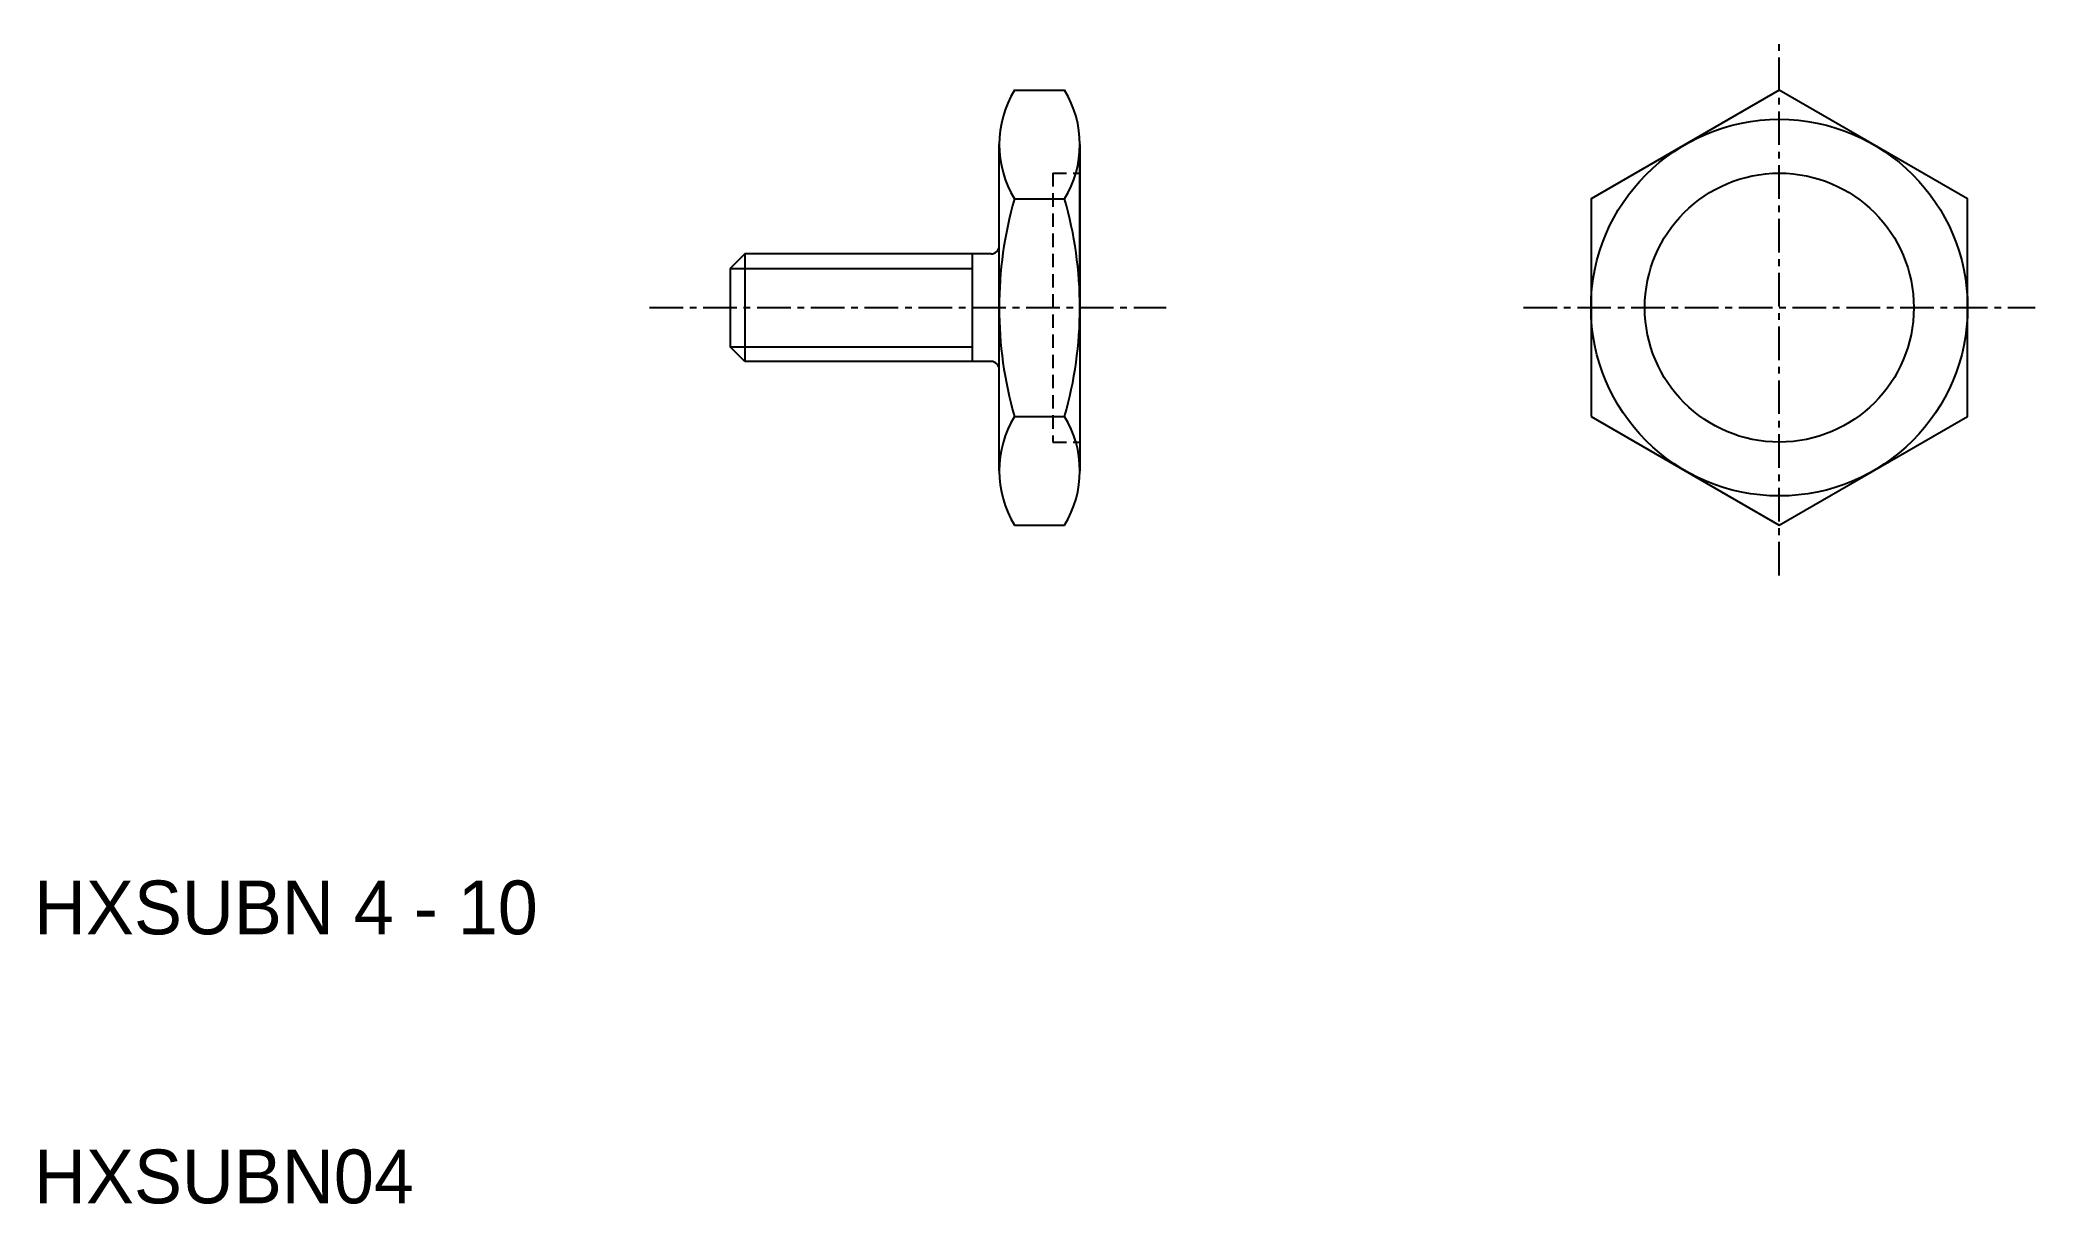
# Model space of a CAD drawing. Extents: x 15.4 to 89.6, y 77.8 to 121.1.
import ezdxf

# ---------------------------------------------------------------- set-up
doc = ezdxf.new("R2010")
doc.units = 0
doc.linetypes.add('CENTER', pattern=[2, 1.25, -0.25, 0.25, -0.25])
doc.linetypes.add('DASHED', pattern=[0.75, 0.5, -0.25])
doc.layers.get('0').update_dxf_attribs({"linetype": 'CONTINUOUS'})
doc.layers.add('CENTER', color=1, linetype='CENTER')

msp = doc.modelspace()

# ---------------------------------------------------------------- linework, layer by layer
at = {"color": 7, "linetype": 'CONTINUOUS'}
for p, q in [((51.634, 119.207), (53.501, 119.207)), ((51.067, 105.062), (51.067, 117.187)), ((54.067, 111.125), (54.067, 117.187)), ((54.067, 117.187), (54.067, 105.062)), ((51.634, 115.166), (53.501, 115.166)), ((41.609, 113.125), (41.067, 112.583)), ((50.767, 113.125), (41.609, 113.125)), ((41.609, 113.125), (41.609, 109.125)), ((50.067, 113.125), (50.067, 109.125)), ((41.067, 112.583), (41.067, 109.666)), ((54.067, 111.125), (54.067, 105.062)), ((41.609, 109.125), (41.067, 109.666)), ((50.767, 109.125), (41.609, 109.125)), ((51.634, 107.083), (53.501, 107.083)), ((51.634, 103.042), (53.501, 103.042))]:
    msp.add_line(p, q, dxfattribs=at)
at = {"color": 3, "linetype": 'DASHED'}
for p, q in [((53.067, 116.125), (54.067, 116.125)), ((53.067, 116.125), (53.067, 106.125)), ((53.067, 106.125), (54.067, 106.125))]:
    msp.add_line(p, q, dxfattribs=at)
at = {"color": 3, "linetype": 'CONTINUOUS'}
for p, q in [((41.067, 112.583), (50.067, 112.583)), ((41.067, 109.666), (50.067, 109.666))]:
    msp.add_line(p, q, dxfattribs=at)
at = {"color": 7, "linetype": 'CONTINUOUS'}
msp.add_lwpolyline([(73.067, 107.083), (80.067, 103.042), (87.067, 107.083), (87.067, 115.166), (80.067, 119.207), (73.067, 115.166)], close=True, dxfattribs=at)
for radius in [7, 5]:
    msp.add_circle((80.067, 111.125), radius, dxfattribs=at)
for centre, radius, start, end in [((54.955, 117.187), 3.887, 148.68044, 211.31956), ((50.18, 117.187), 3.887, 328.68044, 31.31956), ((65.767, 111.125), 14.7, 164.04223, 195.95777), ((39.367, 111.125), 14.7, 344.04223, 15.95777), ((50.767, 113.425), 0.3, 270, 0), ((50.767, 108.825), 0.3, 0, 90), ((54.955, 105.062), 3.887, 148.68044, 211.31956), ((50.18, 105.062), 3.887, 328.68044, 31.31956)]:
    msp.add_arc(centre, radius, start, end, dxfattribs=at)
at = {"layer": 'CENTER', "color": 1, "linetype": 'CENTER'}
for p, q in [((80.067, 101.171), (80.067, 121.078)), ((38.067, 111.125), (57.276, 111.125)), ((70.56, 111.125), (89.575, 111.125))]:
    msp.add_line(p, q, dxfattribs=at)

# ---------------------------------------------------------------- texts
at = {"color": 7, "linetype": 'CONTINUOUS'}
for s, p in [('HXSUBN 4 - 10', (15.19, 87.827)), ('HXSUBN04', (15.19, 77.827))]:
    msp.add_text(s, height=2, dxfattribs=at).set_placement(p)

doc.saveas('drawing.dxf')
